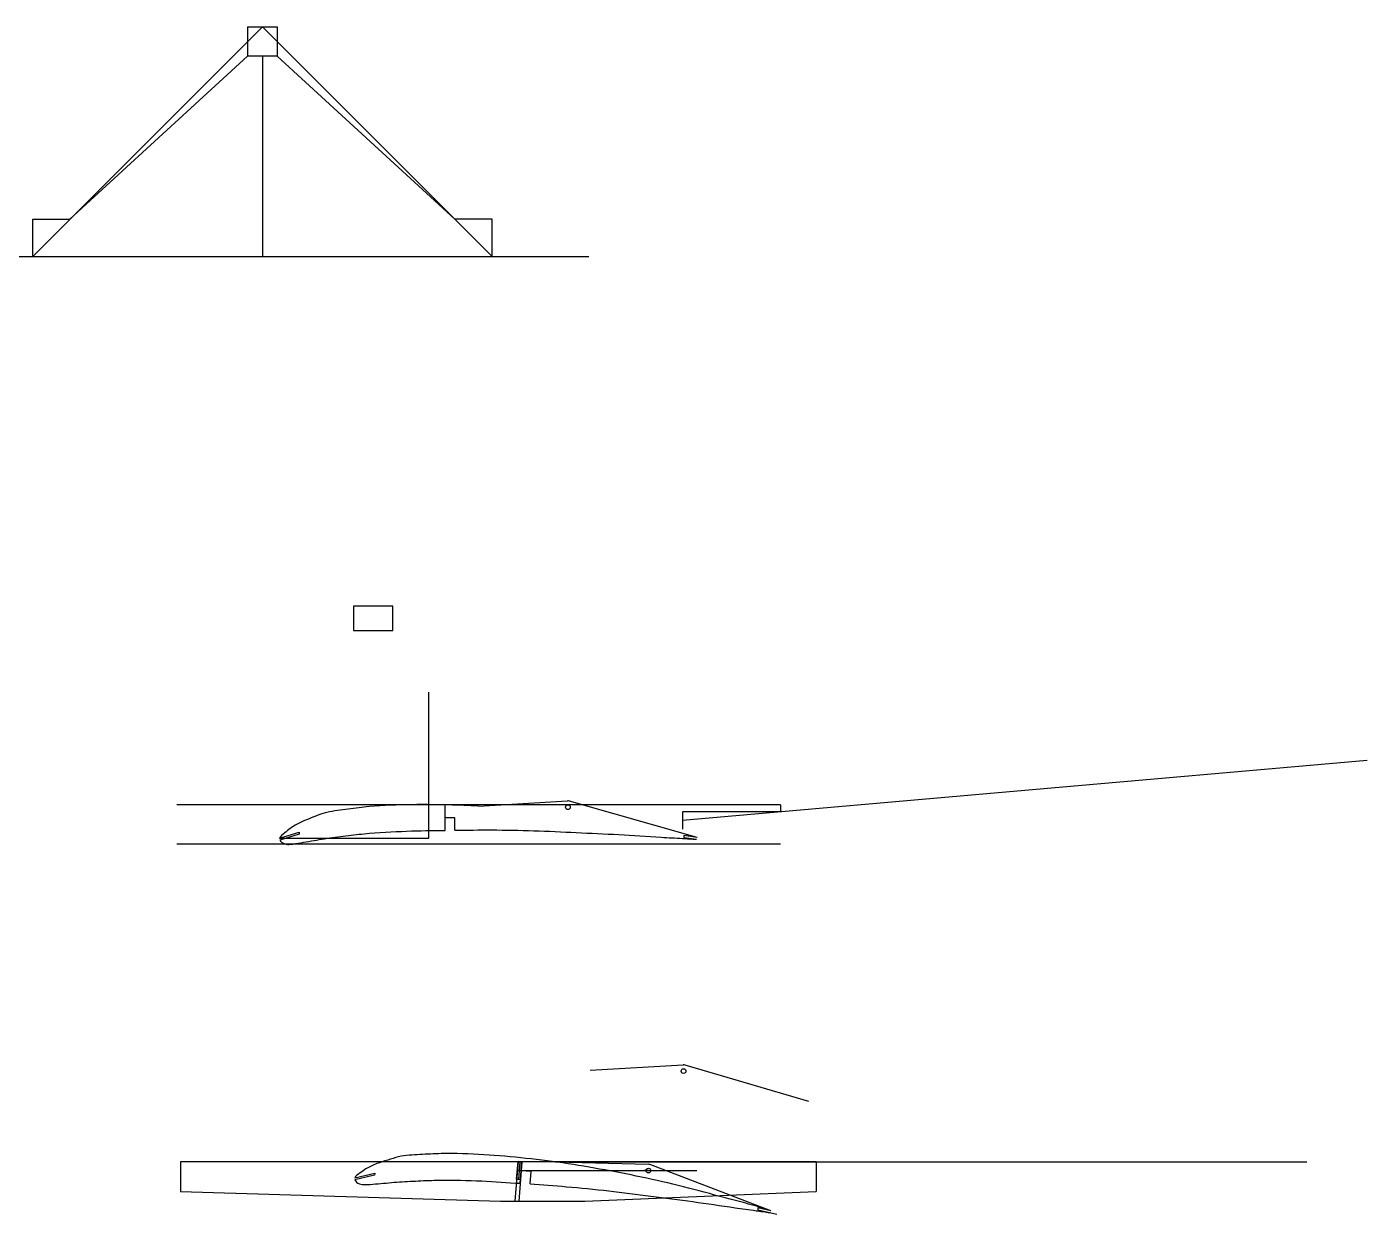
# Model space of a CAD drawing. Header units: millimetres. Extents: x -2 to 1825, y -447 to 591.
# Drawn here: x 1142 to 1825, y -14 to 591 of the extents above; entities that cross this region are included whole.
import ezdxf

# ---------------------------------------------------------------- set-up
doc = ezdxf.new("R2010")
doc.units = ezdxf.units.MM

msp = doc.modelspace()

# ---------------------------------------------------------------- linework, layer by layer
for p, q in [((1261.98, 591.09), (1144.98, 474.09)), ((1254.48, 591.09), (1269.48, 591.09)), ((1254.48, 591.09), (1254.48, 576.09)), ((1261.98, 591.09), (1378.98, 474.09)), ((1269.48, 591.09), (1269.48, 576.09)), ((1163.98, 493.09), (1254.48, 576.09)), ((1269.48, 576.09), (1254.48, 576.09)), ((1261.98, 576.09), (1261.98, 474.09)), ((1269.48, 576.09), (1359.98, 493.09)), ((1144.98, 474.09), (1144.98, 493.09)), ((1144.98, 493.09), (1163.98, 493.09)), ((1378.98, 493.09), (1359.98, 493.09)), ((1378.98, 474.09), (1378.98, 493.09)), ((1127.84, 474.09), (1428.28, 474.09)), ((1308.45, 295.89), (1308.45, 283.39)), ((1328.45, 295.89), (1308.45, 295.89)), ((1328.45, 283.39), (1328.45, 295.89)), ((1308.45, 283.39), (1328.45, 283.39)), ((1346.78, 177.51), (1346.78, 252.01)), ((1824.79, 217.19), (1475.93, 186.67)), ((1525.93, 194.55), (1218.49, 194.55)), ((1355.05, 181.58), (1355.05, 194.55)), ((1372.16, 193.9), (1417.45, 196.57)), ((1483.52, 177.96), (1418.52, 196.45)), ((1525.93, 194.55), (1525.93, 191.05)), ((1355.05, 181.58), (1355.05, 188.03)), ((1360.05, 188.03), (1355.05, 188.03)), ((1360.05, 181.64), (1360.05, 188.03)), ((1525.93, 191.05), (1475.93, 191.05)), ((1475.93, 191.05), (1475.93, 182.15)), ((1270.78, 177.51), (1280.73, 180.67)), ((1280.73, 179.67), (1270.88, 176.54)), ((1280.73, 180.67), (1280.73, 179.67)), ((1483.52, 177.96), (1476.73, 178.96)), ((1476.73, 178.96), (1476.73, 177.96)), ((1476.73, 177.96), (1483.11, 177.02)), ((1525.93, 174.55), (1218.49, 174.55)), ((1270.78, 177.51), (1346.78, 177.51)), ((1429.04, 59.39), (1476.35, 62.06)), ((1540.4, 43.45), (1477.43, 61.93)), ((1383.21, 12.59), (1220.21, 12.59)), ((1426.21, 12.59), (1220.21, 12.59)), ((1220.21, 12.59), (1220.21, -2.41)), ((1544.12, 12.59), (1383.21, 12.59)), ((1392.22, 12.67), (1390.59, -7.26)), ((1391.49, 3.78), (1392.22, 12.79)), ((1393.85, 8.12), (1391.86, 8.29)), ((1394.22, 12.63), (1392.22, 12.79)), ((1392.22, 12.67), (1394.21, 12.51)), ((1393.21, 12.59), (1392.5, 3.82)), ((1394.21, 12.51), (1392.58, -7.43)), ((1392.85, 8.2), (1483.22, 8.2)), ((1393.33, 1.69), (1393.85, 8.12)), ((1393.48, 3.62), (1394.22, 12.63)), ((1398.83, 7.72), (1393.85, 8.12)), ((1398.32, 1.35), (1398.83, 7.72)), ((1411.38, 12.59), (1458.75, 11.4)), ((1426.21, 12.59), (1544.12, 12.59)), ((1458.67, 8.2), (1456.67, 8.2)), ((1521.08, -12.34), (1459.81, 11.19)), ((1544.12, 12.59), (1494.12, 12.59)), ((1494.12, 12.59), (1794.12, 12.59)), ((1544.12, 12.59), (1544.12, -2.41)), ((1309.01, 4.48), (1319.19, 6.82)), ((1319.1, 5.83), (1309.03, 3.51)), ((1319.19, 6.82), (1319.1, 5.83)), ((1391.49, 3.78), (1393.48, 3.62)), ((1220.21, -2.41), (1383.21, -7.41)), ((1426.21, -7.41), (1544.12, -2.41)), ((1383.21, -7.41), (1426.21, -7.41)), ((1514.4, -10.8), (1514.32, -11.8)), ((1514.32, -11.8), (1524.06, -14.05)), ((1521.08, -12.34), (1514.4, -10.8))]:
    msp.add_line(p, q)
for centre in [(1417.64, 193.37), (1476.53, 58.86), (1458.67, 8.2)]:
    msp.add_circle(centre, 1.2)
for centre, start, end in [((1417.64, 193.37), 74.12263, 93.36719), ((1476.53, 58.86), 73.64505, 93.22512), ((1458.67, 8.2), 68.98505, 88.56512)]:
    msp.add_arc(centre, 3.2, start, end)
for points, knots in [([(1372.16, 193.9), (1367.09, 194.18), (1354.82, 194.64), (1335.34, 194.79), (1317.28, 193.99), (1302.95, 192.02), (1293.75, 190.84), (1286.78, 187.87), (1281.31, 185.71), (1276.6, 183.09), (1273.61, 180.34), (1271.06, 178.47), (1270.78, 177.51)], [115.919249, 115.919249, 115.919249, 115.919249, 131.146669, 152.749078, 174.370102, 185.239415, 196.211311, 201.972029, 207.813815, 214.032266, 217.504225, 221.084616, 221.084616, 221.084616, 221.084616]), ([(1270.88, 176.54), (1271.28, 175.74), (1273.43, 174.34), (1277.04, 174.44), (1281.57, 175.28), (1286.94, 176.17), (1294.11, 177.45), (1303.11, 178.59), (1317.46, 180.35), (1334.8, 181.28), (1348.53, 181.49), (1355.05, 181.58)], [222.286791, 222.286791, 222.286791, 222.286791, 225.30398, 228.014084, 233.463726, 238.931645, 244.3992, 255.285395, 266.141802, 287.76832, 307.333245, 307.333245, 307.333245, 307.333245]), ([(1360.05, 181.64), (1366.26, 181.72), (1379.67, 181.88), (1400.3, 181.51), (1421.9, 180.45), (1443.52, 179.51), (1461.52, 178.27), (1474.72, 177.52), (1480.72, 177.16), (1483.11, 177.02)], [312.333721, 312.333721, 312.333721, 312.333721, 330.966904, 352.574645, 374.205303, 395.843952, 417.498229, 428.325508, 435.522016, 435.522016, 435.522016, 435.522016]), ([(1521.08, -12.34), (1518.61, -11.53), (1512.63, -9.6), (1499.47, -6.15), (1481.79, -1.44), (1460.55, 3.9), (1439.15, 8.06), (1417.78, 11.86), (1396.28, 14.55), (1374.76, 16.46), (1356.69, 17.13), (1342.25, 16.34), (1332.98, 15.91), (1325.8, 13.51), (1320.17, 11.81), (1315.26, 9.58), (1312.05, 7.08), (1309.36, 5.42), (1309.01, 4.48)], [3.309528, 3.309528, 3.309528, 3.309528, 11.123155, 22.137304, 44.116851, 66.029295, 87.806536, 109.513238, 131.146669, 152.749078, 174.370102, 185.239415, 196.211311, 201.972029, 207.813815, 214.032266, 217.504225, 221.084616, 221.084616, 221.084616, 221.084616]), ([(1309.03, 3.51), (1309.36, 2.68), (1311.39, 1.11), (1315, 0.91), (1319.58, 1.38), (1325.01, 1.84), (1332.25, 2.53), (1341.31, 2.94), (1355.76, 3.52), (1373.12, 3.04), (1386.82, 2.13), (1393.33, 1.69)], [222.286791, 222.286791, 222.286791, 222.286791, 225.30398, 228.014084, 233.463726, 238.931645, 244.3992, 255.285395, 266.141802, 287.76832, 307.333245, 307.333245, 307.333245, 307.333245]), ([(1398.32, 1.35), (1404.51, 0.93), (1417.89, -0.01), (1438.42, -2.05), (1459.86, -4.86), (1481.34, -7.56), (1499.18, -10.25), (1512.28, -12.08), (1518.23, -12.91), (1520.6, -13.25)], [312.333721, 312.333721, 312.333721, 312.333721, 330.966904, 352.574645, 374.205303, 395.843952, 417.498229, 428.325508, 435.522016, 435.522016, 435.522016, 435.522016])]:
    msp.add_open_spline(points, degree=3, knots=knots)

doc.saveas('drawing.dxf')
